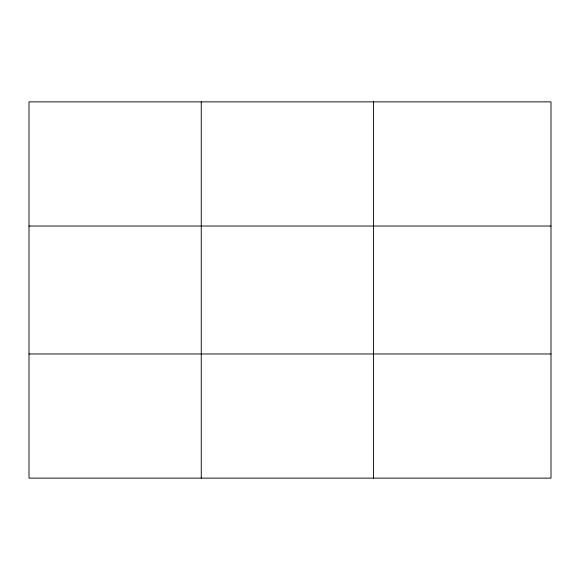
<?xml version="1.0" encoding="UTF-8"?>
<svg xmlns="http://www.w3.org/2000/svg" width="580" height="580" viewBox="0 0 580 580"><rect width="100%" height="100%" fill="white"/><g stroke="black" fill="none" stroke-linecap="round" stroke-linejoin="round"><path stroke-width="0.87" d="M201.26 101.87L201.26 478.13M373.52 101.87L373.52 478.13M551 353.967L551 478.13L29 478.13L29 101.87L551 101.87L551 353.967L29 353.967M29 226.033L551 226.033"/></g></svg>
